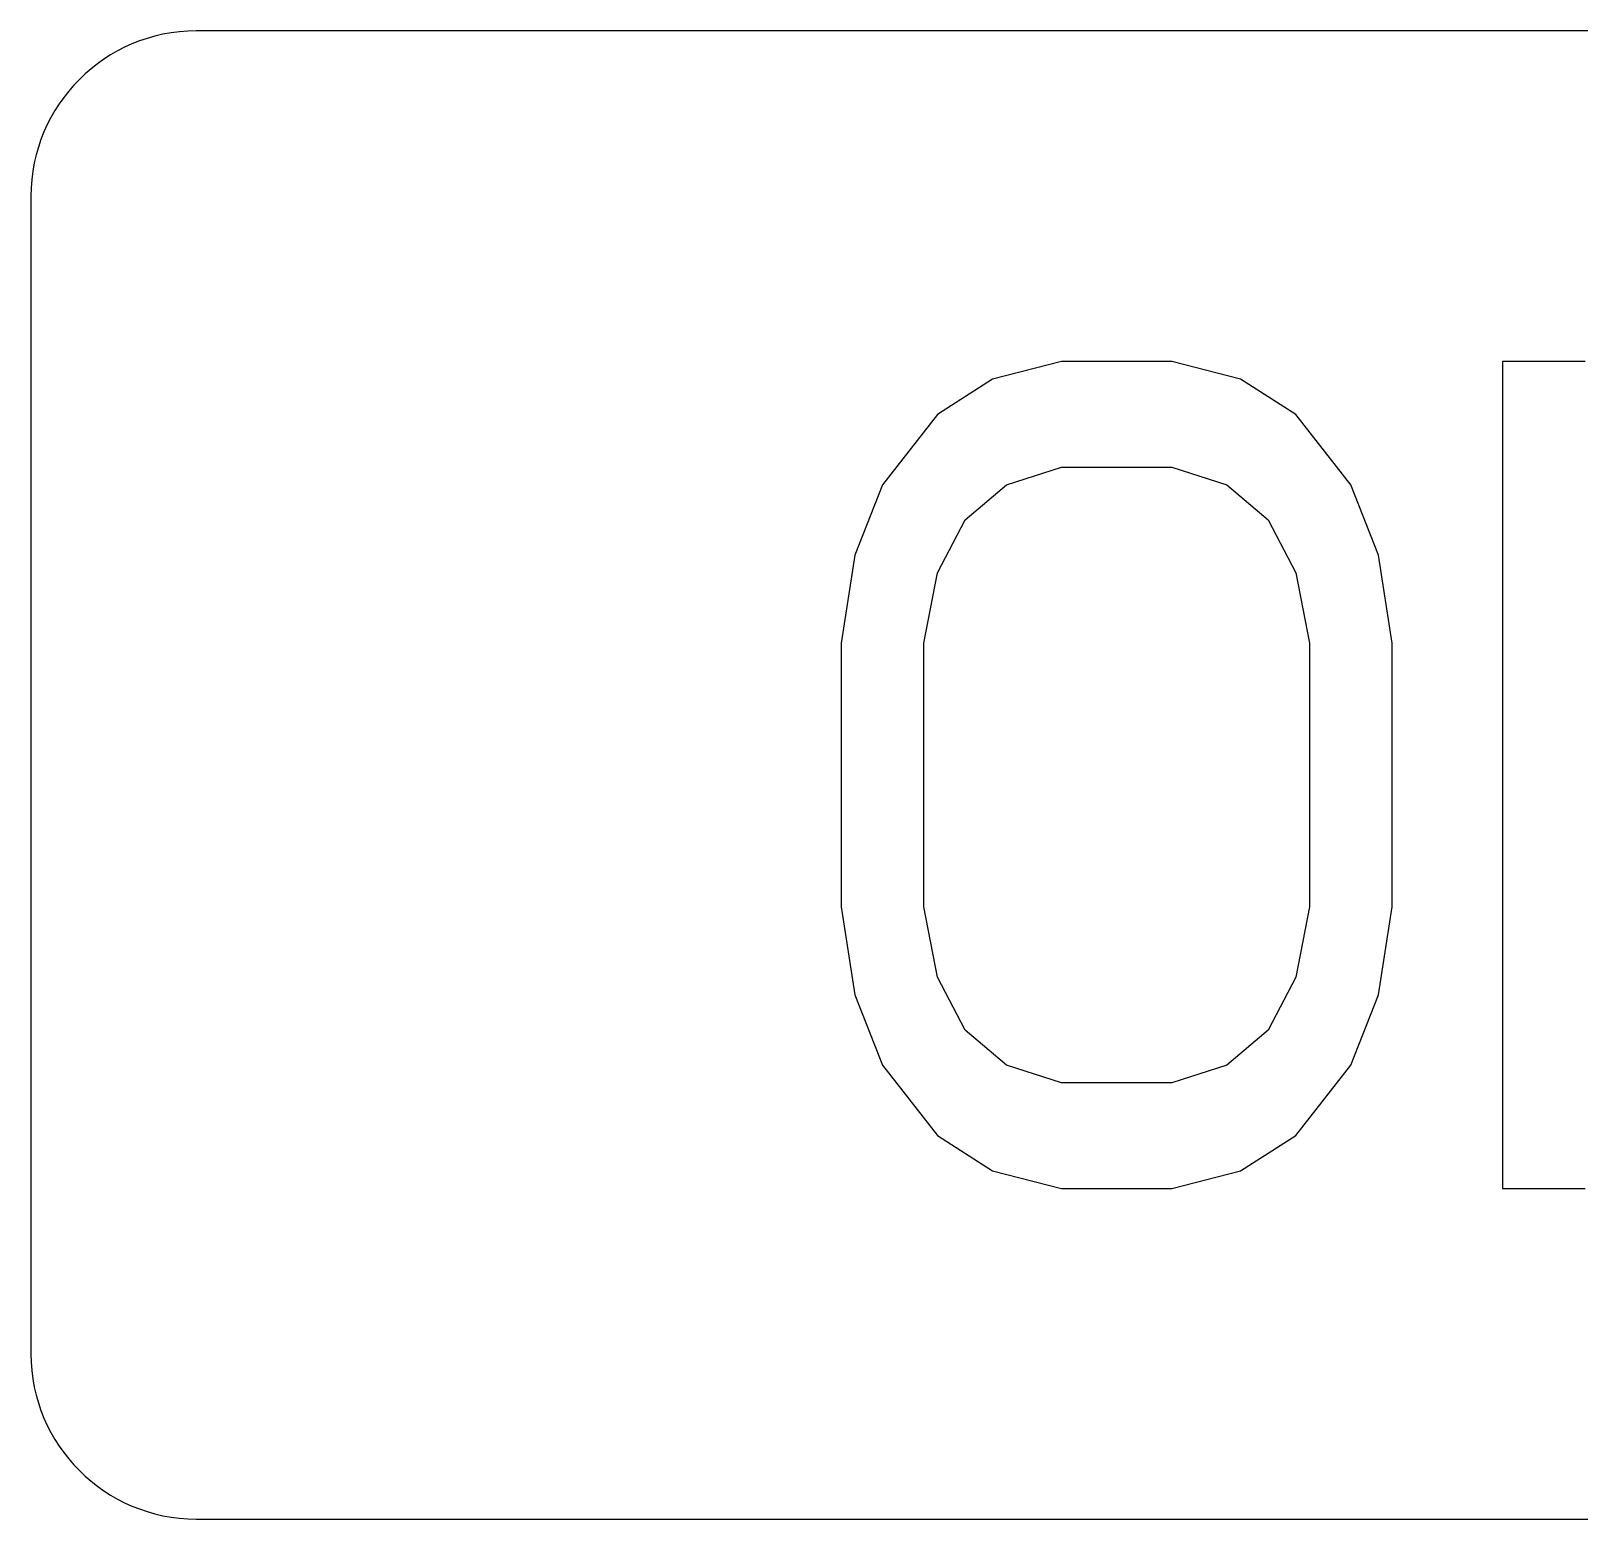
# Model space of a CAD drawing. Extents: x 0 to 420, y 0 to 297.
# Drawn here: x 195.648 to 200.329, y 190.323 to 194.823 of the extents above; entities that cross this region are included whole.
import ezdxf

# ---------------------------------------------------------------- set-up
doc = ezdxf.new("R2010")
doc.units = 0
doc.header["$LTSCALE"] = 23.1
doc.layers.add('10000_FRONT', color=7, linetype='CONTINUOUS')

msp = doc.modelspace()

# ---------------------------------------------------------------- linework, layer by layer
at = {"layer": '10000_FRONT', "color": 7, "linetype": 'CONTINUOUS'}
for p, q in [((203.6476, 194.8227), (196.1476, 194.8227)), ((195.6476, 194.3227), (195.6476, 190.8227)), ((198.7643, 193.8227), (198.5559, 193.7695)), ((199.0976, 193.8227), (198.7643, 193.8227)), ((199.3059, 193.7695), (199.0976, 193.8227)), ((200.0976, 193.8227), (200.0976, 191.3227)), ((200.3476, 193.8227), (200.0976, 193.8227)), ((198.5559, 193.7695), (198.3893, 193.6631)), ((199.4726, 193.6631), (199.3059, 193.7695)), ((198.3893, 193.6631), (198.2226, 193.4503)), ((199.6393, 193.4503), (199.4726, 193.6631)), ((198.5976, 193.4503), (198.7643, 193.5035)), ((198.7643, 193.5035), (199.0976, 193.5035)), ((199.0976, 193.5035), (199.2643, 193.4503)), ((198.2226, 193.4503), (198.1393, 193.2376)), ((198.4726, 193.3439), (198.5976, 193.4503)), ((199.2643, 193.4503), (199.3893, 193.3439)), ((199.7226, 193.2376), (199.6393, 193.4503)), ((198.3893, 193.1844), (198.4726, 193.3439)), ((199.3893, 193.3439), (199.4726, 193.1844)), ((198.1393, 193.2376), (198.0976, 192.9716)), ((199.7643, 192.9716), (199.7226, 193.2376)), ((198.3476, 192.9716), (198.3893, 193.1844)), ((199.4726, 193.1844), (199.5143, 192.9716)), ((198.0976, 192.9716), (198.0976, 192.1737)), ((198.3476, 192.1737), (198.3476, 192.9716)), ((199.5143, 192.9716), (199.5143, 192.1737)), ((199.7643, 192.1737), (199.7643, 192.9716)), ((198.0976, 192.1737), (198.1393, 191.9078)), ((198.3893, 191.961), (198.3476, 192.1737)), ((199.5143, 192.1737), (199.4726, 191.961)), ((199.7226, 191.9078), (199.7643, 192.1737)), ((198.4726, 191.8014), (198.3893, 191.961)), ((199.4726, 191.961), (199.3893, 191.8014)), ((198.1393, 191.9078), (198.2226, 191.695)), ((199.6393, 191.695), (199.7226, 191.9078)), ((198.5976, 191.695), (198.4726, 191.8014)), ((199.3893, 191.8014), (199.2643, 191.695)), ((198.2226, 191.695), (198.3893, 191.4822)), ((198.7643, 191.6418), (198.5976, 191.695)), ((199.2643, 191.695), (199.0976, 191.6418)), ((199.4726, 191.4822), (199.6393, 191.695)), ((199.0976, 191.6418), (198.7643, 191.6418)), ((198.3893, 191.4822), (198.5559, 191.3759)), ((199.3059, 191.3759), (199.4726, 191.4822)), ((198.5559, 191.3759), (198.7643, 191.3227)), ((199.0976, 191.3227), (199.3059, 191.3759)), ((198.7643, 191.3227), (199.0976, 191.3227)), ((200.0976, 191.3227), (200.3476, 191.3227)), ((196.1476, 190.3227), (203.6476, 190.3227))]:
    msp.add_line(p, q, dxfattribs=at)
for centre, start, end in [((196.1476, 194.3227), 90, 180), ((196.1476, 190.8227), 180, 270)]:
    msp.add_arc(centre, 0.5, start, end, dxfattribs=at)

doc.saveas('drawing.dxf')
